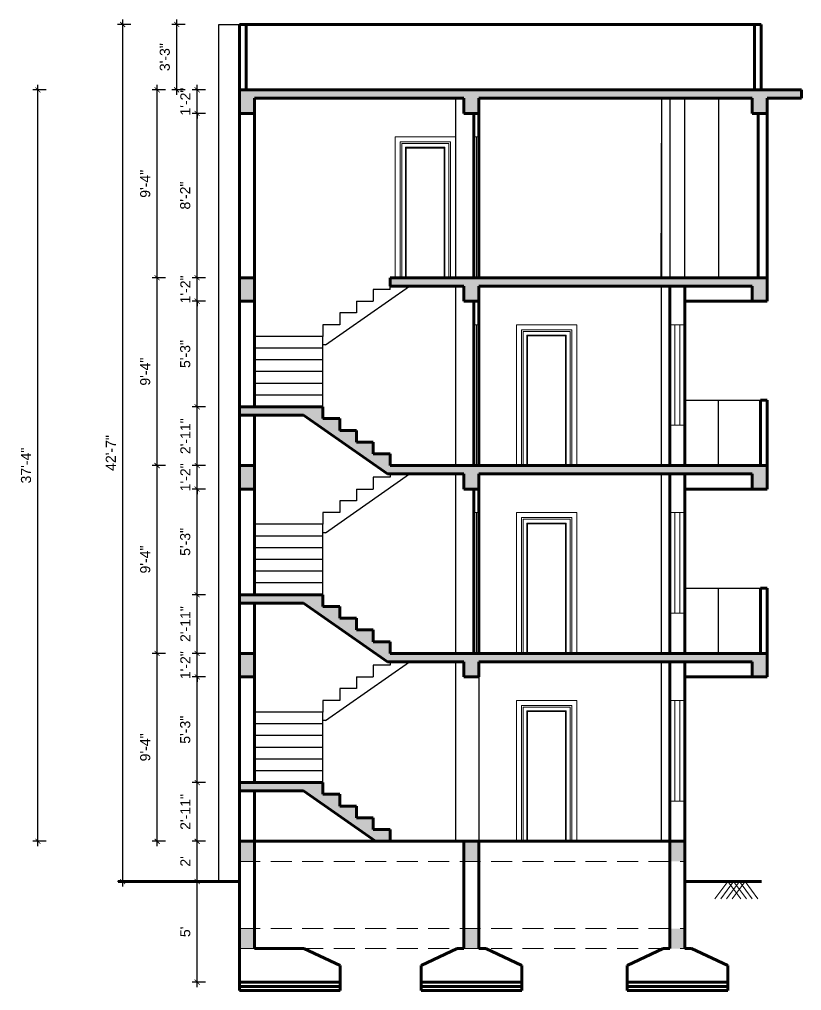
# Model space of a CAD drawing. Header units: inches. Extents: x -4737 to 13205, y 2479 to 13285.
# Drawn here: x 4102 to 4568, y 9916 to 10495 of the extents above; entities that cross this region are included whole.
import ezdxf

# ---------------------------------------------------------------- set-up
doc = ezdxf.new("R2010")
doc.units = ezdxf.units.IN
doc.header["$MEASUREMENT"] = 0
doc.linetypes.add('HIDDEN2', pattern=[0.1875, 0.125, -0.0625])
for name, color, linetype, lineweight in [('ns_DIMS', 1, 'Continuous', 0), ('ns_HATCH', 40, 'Continuous', 0), ('ns_WALL', 21, 'Continuous', 60), ('ns_WINDOW', 151, 'Continuous', 15), ('ns_XTHIN', 41, 'Continuous', 0)]:
    doc.layers.add(name, color=color, linetype=linetype, lineweight=lineweight)
doc.styles.add('arial 1000', font='arial.ttf')
doc.dimstyles.new("1-8'", dxfattribs={"dimtxt": 6, "dimasz": 3, "dimexe": 3, "dimexo": 6, "dimgap": 4, "dimtad": 1, "dimdec": 0, "dimzin": 0, "dimdsep": 46, "dimlunit": 4, "dimtxsty": 'arial 1000', "dimblk": 'ARCHTICK', "dimcen": 8, "dimdle": 3, "dimclrt": 7, "dimazin": 0, "dimtfac": 1, "dimtdec": 0, "dimtix": 1, "dimtmove": 2, "dimatfit": 3, "dimfxl": 5, "dimfxlon": 1, "dimarcsym": 0})

# ---------------------------------------------------------------- blocks, each defined once
blk = doc.blocks.new('_ArchTick')
at = {"color": 0, "const_width": 0.15}
blk.add_lwpolyline([(-0.5, -0.5), (0.5, 0.5)], dxfattribs=at)
blk = doc.blocks.new('*D751')
at = {"layer": 'Defpoints', "color": 0, "transparency": 16777216}
for p in [(4207.94, 9980.64), (4233.09, 9980.64), (4233.09, 9920.64)]:
    blk.add_point(p, dxfattribs=at)
at = {"layer": 'ns_DIMS', "color": 0, "lineweight": -2, "transparency": 16777216}
for p, q in [((4207.94, 9917.64), (4207.94, 9983.64)), ((4212.94, 9980.64), (4204.94, 9980.64)), ((4212.94, 9920.64), (4204.94, 9920.64))]:
    blk.add_line(p, q, dxfattribs=at)
at = {"layer": 'ns_DIMS', "color": 0, "lineweight": -2, "transparency": 16777216, "xscale": 3, "yscale": 3, "zscale": 3}
for p, rotation in [((4207.94, 9980.64), 90), ((4207.94, 9920.64), 270)]:
    blk.add_blockref('_ArchTick', p, dxfattribs=dict(at, rotation=rotation))
at = {"layer": 'ns_DIMS', "color": 7, "transparency": 16777216, "insert": (4200.89, 9950.64), "char_height": 6, "attachment_point": 5, "rotation": 90, "style": 'arial 1000'}
blk.add_mtext("5'", dxfattribs=at)
blk = doc.blocks.new('*D752')
at = {"layer": 'Defpoints', "color": 0, "transparency": 16777216}
for p in [(4207.94, 10004.64), (4233.09, 10004.64), (4233.09, 9980.64)]:
    blk.add_point(p, dxfattribs=at)
at = {"layer": 'ns_DIMS', "color": 0, "lineweight": -2, "transparency": 16777216}
for p, q in [((4207.94, 9977.64), (4207.94, 10007.64)), ((4212.94, 10004.64), (4204.94, 10004.64)), ((4212.94, 9980.64), (4204.94, 9980.64))]:
    blk.add_line(p, q, dxfattribs=at)
at = {"layer": 'ns_DIMS', "color": 0, "lineweight": -2, "transparency": 16777216, "xscale": 3, "yscale": 3, "zscale": 3}
for p, rotation in [((4207.94, 10004.64), 90), ((4207.94, 9980.64), 270)]:
    blk.add_blockref('_ArchTick', p, dxfattribs=dict(at, rotation=rotation))
at = {"layer": 'ns_DIMS', "color": 7, "transparency": 16777216, "insert": (4200.92, 9992.64), "char_height": 6, "attachment_point": 5, "rotation": 90, "style": 'arial 1000'}
blk.add_mtext("2'", dxfattribs=at)
blk = doc.blocks.new('*D753')
at = {"layer": 'Defpoints', "color": 0, "transparency": 16777216}
for p in [(4207.94, 10039.64), (4233.09, 10039.64), (4233.09, 10004.64)]:
    blk.add_point(p, dxfattribs=at)
at = {"layer": 'ns_DIMS', "color": 0, "lineweight": -2, "transparency": 16777216}
for p, q in [((4207.94, 10001.64), (4207.94, 10042.64)), ((4212.94, 10039.64), (4204.94, 10039.64)), ((4212.94, 10004.64), (4204.94, 10004.64))]:
    blk.add_line(p, q, dxfattribs=at)
at = {"layer": 'ns_DIMS', "color": 0, "lineweight": -2, "transparency": 16777216, "xscale": 3, "yscale": 3, "zscale": 3}
for p, rotation in [((4207.94, 10039.64), 90), ((4207.94, 10004.64), 270)]:
    blk.add_blockref('_ArchTick', p, dxfattribs=dict(at, rotation=rotation))
at = {"layer": 'ns_DIMS', "color": 7, "transparency": 16777216, "insert": (4200.92, 10022.14), "char_height": 6, "attachment_point": 5, "rotation": 90, "style": 'arial 1000'}
blk.add_mtext('2\'-11"', dxfattribs=at)
blk = doc.blocks.new('*D754')
at = {"layer": 'Defpoints', "color": 0, "transparency": 16777216}
for p in [(4207.94, 10102.64), (4233.09, 10102.64), (4233.09, 10039.64)]:
    blk.add_point(p, dxfattribs=at)
at = {"layer": 'ns_DIMS', "color": 0, "lineweight": -2, "transparency": 16777216}
for p, q in [((4207.94, 10036.64), (4207.94, 10105.64)), ((4212.94, 10102.64), (4204.94, 10102.64)), ((4212.94, 10039.64), (4204.94, 10039.64))]:
    blk.add_line(p, q, dxfattribs=at)
at = {"layer": 'ns_DIMS', "color": 0, "lineweight": -2, "transparency": 16777216, "xscale": 3, "yscale": 3, "zscale": 3}
for p, rotation in [((4207.94, 10102.64), 90), ((4207.94, 10039.64), 270)]:
    blk.add_blockref('_ArchTick', p, dxfattribs=dict(at, rotation=rotation))
at = {"layer": 'ns_DIMS', "color": 7, "transparency": 16777216, "insert": (4200.87, 10071.14), "char_height": 6, "attachment_point": 5, "rotation": 90, "style": 'arial 1000'}
blk.add_mtext('5\'-3"', dxfattribs=at)
blk = doc.blocks.new('*D755')
at = {"layer": 'Defpoints', "color": 0, "transparency": 16777216}
for p in [(4207.94, 10116.64), (4233.09, 10116.64), (4233.09, 10102.64)]:
    blk.add_point(p, dxfattribs=at)
at = {"layer": 'ns_DIMS', "color": 0, "lineweight": -2, "transparency": 16777216}
for p, q in [((4212.94, 10116.64), (4204.94, 10116.64)), ((4207.94, 10116.64), (4207.94, 10119.64)), ((4207.94, 10102.64), (4207.94, 10116.64)), ((4212.94, 10102.64), (4204.94, 10102.64)), ((4207.94, 10102.64), (4207.94, 10099.64))]:
    blk.add_line(p, q, dxfattribs=at)
at = {"layer": 'ns_DIMS', "color": 0, "lineweight": -2, "transparency": 16777216, "xscale": 3, "yscale": 3, "zscale": 3}
for p, rotation in [((4207.94, 10116.64), 270), ((4207.94, 10102.64), 90)]:
    blk.add_blockref('_ArchTick', p, dxfattribs=dict(at, rotation=rotation))
at = {"layer": 'ns_DIMS', "color": 7, "transparency": 16777216, "insert": (4200.92, 10109.64), "char_height": 6, "attachment_point": 5, "rotation": 90, "style": 'arial 1000'}
blk.add_mtext('1\'-2"', dxfattribs=at)
blk = doc.blocks.new('*D756')
at = {"layer": 'Defpoints', "color": 0, "transparency": 16777216}
for p in [(4207.94, 10151.64), (4233.09, 10151.64), (4233.09, 10116.64)]:
    blk.add_point(p, dxfattribs=at)
at = {"layer": 'ns_DIMS', "color": 0, "lineweight": -2, "transparency": 16777216}
for p, q in [((4212.94, 10151.64), (4204.94, 10151.64)), ((4207.94, 10113.64), (4207.94, 10154.64)), ((4212.94, 10116.64), (4204.94, 10116.64))]:
    blk.add_line(p, q, dxfattribs=at)
at = {"layer": 'ns_DIMS', "color": 0, "lineweight": -2, "transparency": 16777216, "xscale": 3, "yscale": 3, "zscale": 3}
for p, rotation in [((4207.94, 10151.64), 90), ((4207.94, 10116.64), 270)]:
    blk.add_blockref('_ArchTick', p, dxfattribs=dict(at, rotation=rotation))
at = {"layer": 'ns_DIMS', "color": 7, "transparency": 16777216, "insert": (4200.92, 10134.14), "char_height": 6, "attachment_point": 5, "rotation": 90, "style": 'arial 1000'}
blk.add_mtext('2\'-11"', dxfattribs=at)
blk = doc.blocks.new('*D757')
at = {"layer": 'Defpoints', "color": 0, "transparency": 16777216}
for p in [(4207.94, 10214.64), (4233.09, 10214.64), (4233.09, 10151.64)]:
    blk.add_point(p, dxfattribs=at)
at = {"layer": 'ns_DIMS', "color": 0, "lineweight": -2, "transparency": 16777216}
for p, q in [((4212.94, 10214.64), (4204.94, 10214.64)), ((4207.94, 10148.64), (4207.94, 10217.64)), ((4212.94, 10151.64), (4204.94, 10151.64))]:
    blk.add_line(p, q, dxfattribs=at)
at = {"layer": 'ns_DIMS', "color": 0, "lineweight": -2, "transparency": 16777216, "xscale": 3, "yscale": 3, "zscale": 3}
for p, rotation in [((4207.94, 10214.64), 90), ((4207.94, 10151.64), 270)]:
    blk.add_blockref('_ArchTick', p, dxfattribs=dict(at, rotation=rotation))
at = {"layer": 'ns_DIMS', "color": 7, "transparency": 16777216, "insert": (4200.87, 10183.14), "char_height": 6, "attachment_point": 5, "rotation": 90, "style": 'arial 1000'}
blk.add_mtext('5\'-3"', dxfattribs=at)
blk = doc.blocks.new('*D758')
at = {"layer": 'Defpoints', "color": 0, "transparency": 16777216}
for p in [(4207.94, 10228.64), (4233.09, 10228.64), (4233.09, 10214.64)]:
    blk.add_point(p, dxfattribs=at)
at = {"layer": 'ns_DIMS', "color": 0, "lineweight": -2, "transparency": 16777216}
for p, q in [((4207.94, 10228.64), (4207.94, 10231.64)), ((4212.94, 10228.64), (4204.94, 10228.64)), ((4207.94, 10214.64), (4207.94, 10228.64)), ((4212.94, 10214.64), (4204.94, 10214.64)), ((4207.94, 10214.64), (4207.94, 10211.64))]:
    blk.add_line(p, q, dxfattribs=at)
at = {"layer": 'ns_DIMS', "color": 0, "lineweight": -2, "transparency": 16777216, "xscale": 3, "yscale": 3, "zscale": 3}
for p, rotation in [((4207.94, 10228.64), 270), ((4207.94, 10214.64), 90)]:
    blk.add_blockref('_ArchTick', p, dxfattribs=dict(at, rotation=rotation))
at = {"layer": 'ns_DIMS', "color": 7, "transparency": 16777216, "insert": (4200.92, 10221.64), "char_height": 6, "attachment_point": 5, "rotation": 90, "style": 'arial 1000'}
blk.add_mtext('1\'-2"', dxfattribs=at)
blk = doc.blocks.new('*D759')
at = {"layer": 'Defpoints', "color": 0, "transparency": 16777216}
for p in [(4207.94, 10263.64), (4233.09, 10263.64), (4233.09, 10228.64)]:
    blk.add_point(p, dxfattribs=at)
at = {"layer": 'ns_DIMS', "color": 0, "lineweight": -2, "transparency": 16777216}
for p, q in [((4207.94, 10225.64), (4207.94, 10266.64)), ((4212.94, 10263.64), (4204.94, 10263.64)), ((4212.94, 10228.64), (4204.94, 10228.64))]:
    blk.add_line(p, q, dxfattribs=at)
at = {"layer": 'ns_DIMS', "color": 0, "lineweight": -2, "transparency": 16777216, "xscale": 3, "yscale": 3, "zscale": 3}
for p, rotation in [((4207.94, 10263.64), 90), ((4207.94, 10228.64), 270)]:
    blk.add_blockref('_ArchTick', p, dxfattribs=dict(at, rotation=rotation))
at = {"layer": 'ns_DIMS', "color": 7, "transparency": 16777216, "insert": (4200.92, 10246.14), "char_height": 6, "attachment_point": 5, "rotation": 90, "style": 'arial 1000'}
blk.add_mtext('2\'-11"', dxfattribs=at)
blk = doc.blocks.new('*D760')
at = {"layer": 'Defpoints', "color": 0, "transparency": 16777216}
for p in [(4207.94, 10326.64), (4233.09, 10326.64), (4233.09, 10263.64)]:
    blk.add_point(p, dxfattribs=at)
at = {"layer": 'ns_DIMS', "color": 0, "lineweight": -2, "transparency": 16777216}
for p, q in [((4207.94, 10260.64), (4207.94, 10329.64)), ((4212.94, 10326.64), (4204.94, 10326.64)), ((4212.94, 10263.64), (4204.94, 10263.64))]:
    blk.add_line(p, q, dxfattribs=at)
at = {"layer": 'ns_DIMS', "color": 0, "lineweight": -2, "transparency": 16777216, "xscale": 3, "yscale": 3, "zscale": 3}
for p, rotation in [((4207.94, 10326.64), 90), ((4207.94, 10263.64), 270)]:
    blk.add_blockref('_ArchTick', p, dxfattribs=dict(at, rotation=rotation))
at = {"layer": 'ns_DIMS', "color": 7, "transparency": 16777216, "insert": (4200.87, 10295.14), "char_height": 6, "attachment_point": 5, "rotation": 90, "style": 'arial 1000'}
blk.add_mtext('5\'-3"', dxfattribs=at)
blk = doc.blocks.new('*D761')
at = {"layer": 'Defpoints', "color": 0, "transparency": 16777216}
for p in [(4207.94, 10340.64), (4233.09, 10340.64), (4233.09, 10326.64)]:
    blk.add_point(p, dxfattribs=at)
at = {"layer": 'ns_DIMS', "color": 0, "lineweight": -2, "transparency": 16777216}
for p, q in [((4207.94, 10340.64), (4207.94, 10343.64)), ((4212.94, 10340.64), (4204.94, 10340.64)), ((4207.94, 10326.64), (4207.94, 10340.64)), ((4212.94, 10326.64), (4204.94, 10326.64)), ((4207.94, 10326.64), (4207.94, 10323.64))]:
    blk.add_line(p, q, dxfattribs=at)
at = {"layer": 'ns_DIMS', "color": 0, "lineweight": -2, "transparency": 16777216, "xscale": 3, "yscale": 3, "zscale": 3}
for p, rotation in [((4207.94, 10340.64), 270), ((4207.94, 10326.64), 90)]:
    blk.add_blockref('_ArchTick', p, dxfattribs=dict(at, rotation=rotation))
at = {"layer": 'ns_DIMS', "color": 7, "transparency": 16777216, "insert": (4200.92, 10333.64), "char_height": 6, "attachment_point": 5, "rotation": 90, "style": 'arial 1000'}
blk.add_mtext('1\'-2"', dxfattribs=at)
blk = doc.blocks.new('*D762')
at = {"layer": 'Defpoints', "color": 0, "transparency": 16777216}
for p in [(4207.94, 10438.64), (4233.09, 10438.64), (4233.09, 10340.64)]:
    blk.add_point(p, dxfattribs=at)
at = {"layer": 'ns_DIMS', "color": 0, "lineweight": -2, "transparency": 16777216}
for p, q in [((4207.94, 10337.64), (4207.94, 10441.64)), ((4212.94, 10438.64), (4204.94, 10438.64)), ((4212.94, 10340.64), (4204.94, 10340.64))]:
    blk.add_line(p, q, dxfattribs=at)
at = {"layer": 'ns_DIMS', "color": 0, "lineweight": -2, "transparency": 16777216, "xscale": 3, "yscale": 3, "zscale": 3}
for p, rotation in [((4207.94, 10438.64), 90), ((4207.94, 10340.64), 270)]:
    blk.add_blockref('_ArchTick', p, dxfattribs=dict(at, rotation=rotation))
at = {"layer": 'ns_DIMS', "color": 7, "transparency": 16777216, "insert": (4200.87, 10389.64), "char_height": 6, "attachment_point": 5, "rotation": 90, "style": 'arial 1000'}
blk.add_mtext('8\'-2"', dxfattribs=at)
blk = doc.blocks.new('*D763')
at = {"layer": 'Defpoints', "color": 0, "transparency": 16777216}
for p in [(4207.94, 10452.64), (4233.09, 10452.64), (4233.09, 10438.64)]:
    blk.add_point(p, dxfattribs=at)
at = {"layer": 'ns_DIMS', "color": 0, "lineweight": -2, "transparency": 16777216}
for p, q in [((4212.94, 10452.64), (4204.94, 10452.64)), ((4207.94, 10452.64), (4207.94, 10455.64)), ((4207.94, 10438.64), (4207.94, 10452.64)), ((4212.94, 10438.64), (4204.94, 10438.64)), ((4207.94, 10438.64), (4207.94, 10435.64))]:
    blk.add_line(p, q, dxfattribs=at)
at = {"layer": 'ns_DIMS', "color": 0, "lineweight": -2, "transparency": 16777216, "xscale": 3, "yscale": 3, "zscale": 3}
for p, rotation in [((4207.94, 10452.64), 270), ((4207.94, 10438.64), 90)]:
    blk.add_blockref('_ArchTick', p, dxfattribs=dict(at, rotation=rotation))
at = {"layer": 'ns_DIMS', "color": 7, "transparency": 16777216, "insert": (4200.92, 10445.64), "char_height": 6, "attachment_point": 5, "rotation": 90, "style": 'arial 1000'}
blk.add_mtext('1\'-2"', dxfattribs=at)
blk = doc.blocks.new('*D764')
at = {"layer": 'Defpoints', "color": 0, "transparency": 16777216}
for p in [(4195.78, 10491.64), (4220.93, 10491.64), (4233.09, 10452.64)]:
    blk.add_point(p, dxfattribs=at)
at = {"layer": 'ns_DIMS', "color": 0, "lineweight": -2, "transparency": 16777216}
for p, q in [((4200.78, 10491.64), (4192.78, 10491.64)), ((4195.78, 10449.64), (4195.78, 10494.64)), ((4200.78, 10452.64), (4192.78, 10452.64))]:
    blk.add_line(p, q, dxfattribs=at)
at = {"layer": 'ns_DIMS', "color": 0, "lineweight": -2, "transparency": 16777216, "xscale": 3, "yscale": 3, "zscale": 3}
for p, rotation in [((4195.78, 10491.64), 90), ((4195.78, 10452.64), 270)]:
    blk.add_blockref('_ArchTick', p, dxfattribs=dict(at, rotation=rotation))
at = {"layer": 'ns_DIMS', "color": 7, "transparency": 16777216, "insert": (4188.71, 10472.14), "char_height": 6, "attachment_point": 5, "rotation": 90, "style": 'arial 1000'}
blk.add_mtext('3\'-3"', dxfattribs=at)
blk = doc.blocks.new('*D765')
at = {"layer": 'Defpoints', "color": 0, "transparency": 16777216}
for p in [(4184.1, 10116.64), (4233.09, 10116.64), (4233.09, 10004.64)]:
    blk.add_point(p, dxfattribs=at)
at = {"layer": 'ns_DIMS', "color": 0, "lineweight": -2, "transparency": 16777216}
for p, q in [((4189.1, 10116.64), (4181.1, 10116.64)), ((4184.1, 10001.64), (4184.1, 10119.64)), ((4189.1, 10004.64), (4181.1, 10004.64))]:
    blk.add_line(p, q, dxfattribs=at)
at = {"layer": 'ns_DIMS', "color": 0, "lineweight": -2, "transparency": 16777216, "xscale": 3, "yscale": 3, "zscale": 3}
for p, rotation in [((4184.1, 10116.64), 90), ((4184.1, 10004.64), 270)]:
    blk.add_blockref('_ArchTick', p, dxfattribs=dict(at, rotation=rotation))
at = {"layer": 'ns_DIMS', "color": 7, "transparency": 16777216, "insert": (4177.04, 10060.64), "char_height": 6, "attachment_point": 5, "rotation": 90, "style": 'arial 1000'}
blk.add_mtext('9\'-4"', dxfattribs=at)
blk = doc.blocks.new('*D766')
at = {"layer": 'Defpoints', "color": 0, "transparency": 16777216}
for p in [(4184.1, 10228.64), (4233.09, 10228.64), (4233.09, 10116.64)]:
    blk.add_point(p, dxfattribs=at)
at = {"layer": 'ns_DIMS', "color": 0, "lineweight": -2, "transparency": 16777216}
for p, q in [((4184.1, 10113.64), (4184.1, 10231.64)), ((4189.1, 10228.64), (4181.1, 10228.64)), ((4189.1, 10116.64), (4181.1, 10116.64))]:
    blk.add_line(p, q, dxfattribs=at)
at = {"layer": 'ns_DIMS', "color": 0, "lineweight": -2, "transparency": 16777216, "xscale": 3, "yscale": 3, "zscale": 3}
for p, rotation in [((4184.1, 10228.64), 90), ((4184.1, 10116.64), 270)]:
    blk.add_blockref('_ArchTick', p, dxfattribs=dict(at, rotation=rotation))
at = {"layer": 'ns_DIMS', "color": 7, "transparency": 16777216, "insert": (4177.04, 10172.64), "char_height": 6, "attachment_point": 5, "rotation": 90, "style": 'arial 1000'}
blk.add_mtext('9\'-4"', dxfattribs=at)
blk = doc.blocks.new('*D767')
at = {"layer": 'Defpoints', "color": 0, "transparency": 16777216}
for p in [(4184.1, 10340.64), (4233.09, 10340.64), (4233.09, 10228.64)]:
    blk.add_point(p, dxfattribs=at)
at = {"layer": 'ns_DIMS', "color": 0, "lineweight": -2, "transparency": 16777216}
for p, q in [((4184.1, 10225.64), (4184.1, 10343.64)), ((4189.1, 10340.64), (4181.1, 10340.64)), ((4189.1, 10228.64), (4181.1, 10228.64))]:
    blk.add_line(p, q, dxfattribs=at)
at = {"layer": 'ns_DIMS', "color": 0, "lineweight": -2, "transparency": 16777216, "xscale": 3, "yscale": 3, "zscale": 3}
for p, rotation in [((4184.1, 10340.64), 90), ((4184.1, 10228.64), 270)]:
    blk.add_blockref('_ArchTick', p, dxfattribs=dict(at, rotation=rotation))
at = {"layer": 'ns_DIMS', "color": 7, "transparency": 16777216, "insert": (4177.04, 10284.64), "char_height": 6, "attachment_point": 5, "rotation": 90, "style": 'arial 1000'}
blk.add_mtext('9\'-4"', dxfattribs=at)
blk = doc.blocks.new('*D768')
at = {"layer": 'Defpoints', "color": 0, "transparency": 16777216}
for p in [(4184.1, 10452.64), (4233.09, 10452.64), (4233.09, 10340.64)]:
    blk.add_point(p, dxfattribs=at)
at = {"layer": 'ns_DIMS', "color": 0, "lineweight": -2, "transparency": 16777216}
for p, q in [((4189.1, 10452.64), (4181.1, 10452.64)), ((4184.1, 10337.64), (4184.1, 10455.64)), ((4189.1, 10340.64), (4181.1, 10340.64))]:
    blk.add_line(p, q, dxfattribs=at)
at = {"layer": 'ns_DIMS', "color": 0, "lineweight": -2, "transparency": 16777216, "xscale": 3, "yscale": 3, "zscale": 3}
for p, rotation in [((4184.1, 10452.64), 90), ((4184.1, 10340.64), 270)]:
    blk.add_blockref('_ArchTick', p, dxfattribs=dict(at, rotation=rotation))
at = {"layer": 'ns_DIMS', "color": 7, "transparency": 16777216, "insert": (4177.04, 10396.64), "char_height": 6, "attachment_point": 5, "rotation": 90, "style": 'arial 1000'}
blk.add_mtext('9\'-4"', dxfattribs=at)
blk = doc.blocks.new('*D769')
at = {"layer": 'Defpoints', "color": 0, "transparency": 16777216}
for p in [(4233.09, 10491.64), (4163.54, 9980.64), (4233.09, 9980.64)]:
    blk.add_point(p, dxfattribs=at)
at = {"layer": 'ns_DIMS', "color": 0, "lineweight": -2, "transparency": 16777216}
for p, q in [((4168.54, 10491.64), (4160.54, 10491.64)), ((4163.54, 10494.64), (4163.54, 9977.64)), ((4168.54, 9980.64), (4160.54, 9980.64))]:
    blk.add_line(p, q, dxfattribs=at)
at = {"layer": 'ns_DIMS', "color": 0, "lineweight": -2, "transparency": 16777216, "xscale": 3, "yscale": 3, "zscale": 3}
for p, rotation in [((4163.54, 10491.64), 90), ((4163.54, 9980.64), 270)]:
    blk.add_blockref('_ArchTick', p, dxfattribs=dict(at, rotation=rotation))
at = {"layer": 'ns_DIMS', "color": 7, "transparency": 16777216, "insert": (4156.53, 10236.14), "char_height": 6, "attachment_point": 5, "rotation": 90, "style": 'arial 1000'}
blk.add_mtext('42\'-7"', dxfattribs=at)
blk = doc.blocks.new('*D1642')
at = {"layer": 'Defpoints', "color": 0, "lineweight": -2, "transparency": 16777216}
for p, q in [((4118.1, 10452.64), (4110.1, 10452.64)), ((4113.1, 10001.64), (4113.1, 10455.64)), ((4118.1, 10004.64), (4110.1, 10004.64))]:
    blk.add_line(p, q, dxfattribs=at)
at = {"layer": 'Defpoints', "color": 0, "transparency": 16777216}
for p in [(4113.1, 10452.64), (4233.09, 10452.64), (4233.09, 10004.64)]:
    blk.add_point(p, dxfattribs=at)
at = {"layer": 'Defpoints', "color": 0, "lineweight": -2, "transparency": 16777216, "xscale": 3, "yscale": 3, "zscale": 3}
for p, rotation in [((4113.1, 10452.64), 90), ((4113.1, 10004.64), 270)]:
    blk.add_blockref('_ArchTick', p, dxfattribs=dict(at, rotation=rotation))
at = {"layer": 'Defpoints', "color": 7, "transparency": 16777216, "insert": (4106.03, 10228.64), "char_height": 6, "attachment_point": 5, "rotation": 90, "style": 'arial 1000'}
blk.add_mtext('37\'-4"', dxfattribs=at)

msp = doc.modelspace()

# ---------------------------------------------------------------- hatches: boundary and pattern name
at = {"layer": 'ns_HATCH'}
h = msp.add_hatch(dxfattribs=at)
h.set_pattern_fill('AR-CONC', color=256)
h.set_pattern_definition([(50, (-20467.9216, 14896.5853), (7.1726018, -0.6275213), [0.75, -8.25]), (355, (-20467.9216, 14896.585), (-1.3875133, 7.5219213), [0.6, -6.6]), (100.451444, (-20467.324, 14896.533), (5.7850885, 6.8944), [0.637402, -7.0114211]), (46.1842, (-20467.922, 14898.585), (10.6724133, -1.6551928), [1.125, -12.375]), (96.635635, (-20467.032, 14898.447), (9.3466195, 9.741186), [0.9561034, -10.5171376]), (351.184164, (-20467.922, 14898.585), (9.3466195, 9.741186), [0.9, -9.9]), (21, (-20466.9216, 14898.0853), (5.9690705, -4.0261889), [0.75, -8.25]), (326, (-20466.9216, 14898.085), (2.4331533, 7.2515005), [0.6, -6.6]), (71.451445, (-20466.424, 14897.75), (8.4022238, 3.2253115), [0.637402, -7.0114211]), (37.5, (-20467.9216, 14896.5853), (0.12159855, 3.32893854), [0, -6.52, 0, -6.7, 0, -6.625]), (7.5, (-20467.9216, 14896.5853), (2.63069537, 3.9441171), [0, -3.82, 0, -6.37, 0, -2.525]), (327.5, (-20470.1516, 14896.5853), (5.33822436, -0.22554872), [0, -2.5, 0, -7.8, 0, -10.35]), (317.5, (-20471.1516, 14896.5853), (5.8318617, 1.0010498), [0, -3.25, 0, -5.18, 0, -7.35])])
h.paths.add_polyline_path([(4242.09, 9952.64), (4233.09, 9952.64), (4233.09, 9940.64), (4242.09, 9940.64)])
h.paths.add_polyline_path([(4242.09, 10004.64), (4233.09, 10004.64), (4233.09, 9992.64), (4242.09, 9992.64)])
h.paths.add_polyline_path([(4375.83, 10004.64), (4366.83, 10004.64), (4366.83, 9992.64), (4375.83, 9992.64)])
h.paths.add_polyline_path([(4375.83, 9952.64), (4366.83, 9952.64), (4366.83, 9940.64), (4375.83, 9940.64)])
h.paths.add_polyline_path([(4498.53, 9952.64), (4489.53, 9952.64), (4489.53, 9940.64), (4498.53, 9940.64)])
h.paths.add_polyline_path([(4498.53, 10004.64), (4489.53, 10004.64), (4489.53, 9992.64), (4498.53, 9992.64)])
h.paths.add_polyline_path([(4282.88, 10039.64), (4233.09, 10039.64), (4233.09, 10034.64), (4271.31, 10034.64), (4314.17, 10004.64), (4322.88, 10004.64), (4322.88, 10011.64), (4312.88, 10011.64), (4312.88, 10018.64), (4302.88, 10018.64), (4302.88, 10025.64), (4292.88, 10025.64), (4292.88, 10032.64), (4282.88, 10032.64)])
h.paths.add_polyline_path([(4242.09, 10116.64), (4233.09, 10116.64), (4233.09, 10102.64), (4242.09, 10102.64)], flags=17)
h.paths.add_polyline_path([(4312.88, 10130.64), (4302.88, 10130.64), (4302.88, 10137.64), (4292.88, 10137.64), (4292.88, 10144.64), (4282.88, 10144.64), (4282.88, 10151.64), (4233.09, 10151.64), (4233.09, 10146.64), (4271.31, 10146.64), (4321.31, 10111.64), (4366.83, 10111.64), (4366.83, 10102.64), (4375.83, 10102.64), (4375.83, 10111.64), (4538.52, 10111.64), (4538.52, 10102.64), (4547.52, 10102.64), (4547.52, 10116.64), (4322.88, 10116.64), (4322.88, 10123.64), (4312.88, 10123.64)])
h.paths.add_polyline_path([(4242.09, 10228.64), (4233.09, 10228.64), (4233.09, 10214.64), (4242.09, 10214.64)], flags=17)
h.paths.add_polyline_path([(4547.52, 10228.64), (4322.88, 10228.64), (4322.88, 10235.64), (4312.88, 10235.64), (4312.88, 10242.64), (4302.88, 10242.64), (4302.88, 10249.64), (4292.88, 10249.64), (4292.88, 10256.64), (4282.88, 10256.64), (4282.88, 10263.64), (4233.09, 10263.64), (4233.09, 10258.64), (4271.31, 10258.64), (4321.31, 10223.64), (4366.83, 10223.64), (4366.83, 10214.64), (4375.83, 10214.64), (4375.83, 10223.64), (4538.52, 10223.64), (4538.52, 10214.64), (4547.52, 10214.64)])
h.paths.add_polyline_path([(4242.09, 10340.64), (4233.09, 10340.64), (4233.09, 10326.64), (4242.09, 10326.64)])
h.paths.add_polyline_path([(4375.83, 10335.64), (4538.52, 10335.64), (4538.52, 10326.64), (4547.52, 10326.64), (4547.52, 10340.64), (4322.88, 10340.64), (4322.88, 10335.64), (4366.83, 10335.64), (4366.83, 10326.64), (4375.83, 10326.64)])
h.paths.add_polyline_path([(4547.52, 10447.64), (4568, 10447.64), (4568, 10452.64), (4233.09, 10452.64), (4233.09, 10438.64), (4242.09, 10438.64), (4242.09, 10447.64), (4366.83, 10447.64), (4366.83, 10438.64), (4375.83, 10438.64), (4375.83, 10447.64), (4538.52, 10447.64), (4538.52, 10438.64), (4547.52, 10438.64)])

# ---------------------------------------------------------------- linework, layer by layer
at = {"layer": 'ns_DIMS'}
for p, q in [((4524.06, 9980.64), (4516.38, 9970.42)), ((4527.49, 9980.64), (4519.81, 9970.42)), ((4530.93, 9980.64), (4523.25, 9970.42)), ((4524.06, 9980.64), (4531.74, 9970.42)), ((4534.36, 9980.64), (4526.68, 9970.42)), ((4527.49, 9980.64), (4535.17, 9970.42)), ((4530.93, 9980.64), (4538.61, 9970.42)), ((4534.36, 9980.64), (4542.04, 9970.42))]:
    msp.add_line(p, q, dxfattribs=at)
at = {"layer": 'ns_WALL', "lineweight": 25}
for p, q in [((4220.93, 10491.64), (4233.09, 10491.64)), ((4220.93, 9980.64), (4220.93, 10491.64)), ((4361.83, 10447.64), (4361.83, 10340.64)), ((4484.53, 10447.64), (4484.25, 10340.64)), ((4484.53, 10447.64), (4484.53, 10340.64)), ((4489.53, 10447.64), (4489.53, 10340.64)), ((4498.25, 10447.64), (4498.25, 10340.64)), ((4518.49, 10447.64), (4518.49, 10340.64)), ((4284.46, 10300.64), (4334.46, 10335.64)), ((4322.88, 10333.64), (4322.88, 10335.64)), ((4361.83, 10335.64), (4361.83, 10228.64)), ((4484.53, 10228.64), (4484.53, 10335.64)), ((4322.88, 10333.64), (4312.88, 10333.64)), ((4312.88, 10333.64), (4312.88, 10326.64)), ((4302.88, 10326.64), (4302.88, 10319.64)), ((4302.88, 10326.64), (4312.88, 10326.64)), ((4302.88, 10319.64), (4292.88, 10319.64)), ((4292.88, 10319.64), (4292.88, 10312.64)), ((4292.88, 10312.64), (4282.88, 10312.64)), ((4282.88, 10312.64), (4282.88, 10305.64)), ((4282.88, 10305.64), (4242.09, 10305.64)), ((4282.88, 10263.64), (4282.88, 10305.64)), ((4284.46, 10300.64), (4282.88, 10300.64)), ((4282.88, 10298.64), (4242.09, 10298.64)), ((4282.88, 10291.64), (4242.09, 10291.64)), ((4282.88, 10284.64), (4242.09, 10284.64)), ((4282.88, 10277.64), (4242.09, 10277.64)), ((4282.88, 10270.64), (4242.09, 10270.64)), ((4498.53, 10267.64), (4543.52, 10267.64)), ((4518.49, 10228.64), (4518.49, 10267.64)), ((4284.46, 10188.64), (4334.46, 10223.64)), ((4322.88, 10221.64), (4312.88, 10221.64)), ((4312.88, 10221.64), (4312.88, 10214.64)), ((4322.88, 10223.64), (4322.88, 10221.64)), ((4361.83, 10223.64), (4361.83, 10116.64)), ((4484.53, 10116.64), (4484.53, 10223.64)), ((4302.88, 10214.64), (4302.88, 10207.64)), ((4302.88, 10214.64), (4312.88, 10214.64)), ((4302.88, 10207.64), (4292.88, 10207.64)), ((4292.88, 10207.64), (4292.88, 10200.64)), ((4292.88, 10200.64), (4282.88, 10200.64)), ((4282.88, 10200.64), (4282.88, 10193.64)), ((4282.88, 10193.64), (4242.09, 10193.64)), ((4282.88, 10151.64), (4282.88, 10193.64)), ((4282.88, 10186.64), (4242.09, 10186.64)), ((4284.46, 10188.64), (4282.88, 10188.64)), ((4282.88, 10179.64), (4242.09, 10179.64)), ((4282.88, 10172.64), (4242.09, 10172.64)), ((4282.88, 10165.64), (4242.09, 10165.64)), ((4282.88, 10158.64), (4242.09, 10158.64)), ((4498.53, 10155.64), (4543.52, 10155.64)), ((4518.49, 10116.64), (4518.49, 10155.64)), ((4284.46, 10076.64), (4334.46, 10111.64)), ((4322.88, 10109.64), (4312.88, 10109.64)), ((4312.88, 10109.64), (4312.88, 10102.64)), ((4322.88, 10111.64), (4322.88, 10109.64)), ((4361.83, 10111.64), (4361.83, 10004.64)), ((4484.53, 10004.64), (4484.53, 10111.64)), ((4302.88, 10102.64), (4302.88, 10095.64)), ((4302.88, 10102.64), (4312.88, 10102.64)), ((4375.83, 10102.64), (4375.83, 10004.64)), ((4302.88, 10095.64), (4292.88, 10095.64)), ((4292.88, 10095.64), (4292.88, 10088.64)), ((4292.88, 10088.64), (4282.88, 10088.64)), ((4282.88, 10088.64), (4282.88, 10081.64)), ((4282.88, 10081.64), (4242.09, 10081.64)), ((4282.88, 10039.64), (4282.88, 10081.64)), ((4282.88, 10074.64), (4242.09, 10074.64)), ((4284.46, 10076.64), (4282.88, 10076.64)), ((4282.88, 10067.64), (4242.09, 10067.64)), ((4282.88, 10060.64), (4242.09, 10060.64)), ((4282.88, 10053.64), (4242.09, 10053.64)), ((4282.88, 10046.64), (4242.09, 10046.64))]:
    msp.add_line(p, q, dxfattribs=at)
at = {"layer": 'ns_WALL'}
for p, q in [((4233.09, 10004.64), (4233.09, 10491.64)), ((4233.09, 10491.64), (4498.53, 10491.64)), ((4237.09, 10452.64), (4237.09, 10491.64)), ((4498.53, 10491.64), (4544, 10491.64)), ((4540, 10452.64), (4540, 10491.64)), ((4544, 10452.64), (4544, 10491.64)), ((4233.09, 10452.64), (4568, 10452.64)), ((4568, 10447.64), (4568, 10452.64)), ((4242.09, 10447.64), (4366.83, 10447.64)), ((4242.09, 10340.64), (4242.09, 10447.64)), ((4366.83, 10447.64), (4366.83, 10438.64)), ((4375.83, 10447.64), (4538.52, 10447.64)), ((4375.83, 10447.64), (4375.83, 10340.64)), ((4538.52, 10438.64), (4538.52, 10447.64)), ((4547.52, 10447.64), (4568, 10447.64)), ((4547.52, 10438.64), (4547.52, 10447.64)), ((4233.09, 10438.64), (4242.09, 10438.64)), ((4366.83, 10438.64), (4375.83, 10438.64)), ((4372.83, 10438.64), (4372.83, 10340.64)), ((4538.52, 10438.64), (4547.52, 10438.64)), ((4542.11, 10438.64), (4542.11, 10340.64)), ((4547.52, 10326.64), (4547.52, 10438.64)), ((4233.09, 10340.64), (4242.09, 10340.64)), ((4242.09, 10263.64), (4242.09, 10340.64)), ((4322.88, 10340.64), (4547.52, 10340.64)), ((4322.88, 10340.64), (4322.88, 10335.64)), ((4322.88, 10335.64), (4366.83, 10335.64)), ((4366.83, 10335.64), (4366.83, 10326.64)), ((4375.83, 10335.64), (4538.52, 10335.64)), ((4375.83, 10335.64), (4375.83, 10228.64)), ((4489.53, 10228.64), (4489.53, 10335.64)), ((4498.53, 10228.64), (4498.53, 10335.64)), ((4538.52, 10335.64), (4538.52, 10326.64)), ((4233.09, 10326.64), (4242.09, 10326.64)), ((4366.83, 10326.64), (4375.83, 10326.64)), ((4372.83, 10326.64), (4372.83, 10228.64)), ((4498.53, 10326.64), (4547.52, 10326.64)), ((4543.52, 10228.64), (4543.52, 10267.64)), ((4543.52, 10267.64), (4547.52, 10267.64)), ((4547.52, 10214.64), (4547.52, 10267.64)), ((4282.88, 10263.64), (4233.09, 10263.64)), ((4282.88, 10256.64), (4282.88, 10263.64)), ((4271.31, 10258.64), (4233.09, 10258.64)), ((4242.09, 10228.64), (4242.09, 10258.64)), ((4271.31, 10258.64), (4321.31, 10223.64)), ((4292.88, 10256.64), (4282.88, 10256.64)), ((4292.88, 10249.64), (4292.88, 10256.64)), ((4302.88, 10249.64), (4292.88, 10249.64)), ((4302.88, 10242.64), (4302.88, 10249.64)), ((4312.88, 10242.64), (4302.88, 10242.64)), ((4312.88, 10235.64), (4312.88, 10242.64)), ((4322.88, 10235.64), (4312.88, 10235.64)), ((4322.88, 10228.64), (4322.88, 10235.64)), ((4233.09, 10228.64), (4242.09, 10228.64)), ((4242.09, 10151.64), (4242.09, 10228.64)), ((4322.88, 10228.64), (4547.52, 10228.64)), ((4321.31, 10223.64), (4366.83, 10223.64)), ((4366.83, 10223.64), (4366.83, 10214.64)), ((4375.83, 10223.64), (4538.52, 10223.64)), ((4375.83, 10223.64), (4375.83, 10116.64)), ((4489.53, 10116.64), (4489.53, 10223.64)), ((4498.53, 10116.64), (4498.53, 10223.64)), ((4538.52, 10223.64), (4538.52, 10214.64)), ((4233.09, 10214.64), (4242.09, 10214.64)), ((4366.83, 10214.64), (4375.83, 10214.64)), ((4372.83, 10214.64), (4372.83, 10116.64)), ((4498.53, 10214.64), (4547.52, 10214.64)), ((4282.88, 10151.64), (4233.09, 10151.64)), ((4282.88, 10144.64), (4282.88, 10151.64)), ((4543.52, 10116.64), (4543.52, 10155.64)), ((4543.52, 10155.64), (4547.52, 10155.64)), ((4547.52, 10102.64), (4547.52, 10155.64)), ((4271.31, 10146.64), (4233.09, 10146.64)), ((4242.09, 10039.64), (4242.09, 10146.64)), ((4271.31, 10146.64), (4321.31, 10111.64)), ((4292.88, 10144.64), (4282.88, 10144.64)), ((4292.88, 10137.64), (4292.88, 10144.64)), ((4302.88, 10137.64), (4292.88, 10137.64)), ((4302.88, 10130.64), (4302.88, 10137.64)), ((4312.88, 10130.64), (4302.88, 10130.64)), ((4312.88, 10123.64), (4312.88, 10130.64)), ((4322.88, 10123.64), (4312.88, 10123.64)), ((4322.88, 10116.64), (4322.88, 10123.64)), ((4233.09, 10116.64), (4242.09, 10116.64)), ((4322.88, 10116.64), (4547.52, 10116.64)), ((4321.31, 10111.64), (4366.83, 10111.64)), ((4366.83, 10111.64), (4366.83, 10102.64)), ((4375.83, 10111.64), (4538.52, 10111.64)), ((4375.83, 10111.64), (4375.83, 10102.64)), ((4489.53, 9940.64), (4489.53, 10111.64)), ((4498.53, 9940.64), (4498.53, 10111.64)), ((4538.52, 10111.64), (4538.52, 10102.64)), ((4233.09, 10102.64), (4242.09, 10102.64)), ((4366.83, 10102.64), (4375.83, 10102.64)), ((4498.53, 10102.64), (4547.52, 10102.64)), ((4282.88, 10039.64), (4233.09, 10039.64)), ((4271.31, 10034.64), (4233.09, 10034.64)), ((4242.09, 9940.64), (4242.09, 10034.64)), ((4271.31, 10034.64), (4314.17, 10004.64)), ((4282.88, 10032.64), (4282.88, 10039.64)), ((4292.88, 10032.64), (4282.88, 10032.64)), ((4292.88, 10025.64), (4292.88, 10032.64)), ((4302.88, 10025.64), (4292.88, 10025.64)), ((4302.88, 10018.64), (4302.88, 10025.64)), ((4312.88, 10018.64), (4302.88, 10018.64)), ((4312.88, 10011.64), (4312.88, 10018.64)), ((4322.88, 10011.64), (4312.88, 10011.64)), ((4322.88, 10004.64), (4322.88, 10011.64)), ((4233.09, 10004.64), (4498.53, 10004.64)), ((4233.09, 10004.64), (4233.09, 9920.64)), ((4366.83, 10004.64), (4366.83, 9940.64)), ((4375.83, 10004.64), (4375.83, 9940.64)), ((4160.94, 9980.64), (4233.09, 9980.64)), ((4498.53, 9980.64), (4544.16, 9980.64)), ((4271.59, 9940.64), (4242.09, 9940.64)), ((4271.59, 9940.64), (4293.09, 9930.64)), ((4362.83, 9940.64), (4341.33, 9930.64)), ((4362.83, 9940.64), (4366.83, 9940.64)), ((4379.83, 9940.64), (4375.83, 9940.64)), ((4379.83, 9940.64), (4401.33, 9930.64)), ((4485.53, 9940.64), (4464.03, 9930.64)), ((4485.53, 9940.64), (4489.53, 9940.64)), ((4502.53, 9940.64), (4498.53, 9940.64)), ((4502.53, 9940.64), (4524.03, 9930.64)), ((4293.09, 9930.64), (4293.09, 9915.64)), ((4341.33, 9930.64), (4341.33, 9915.64)), ((4401.33, 9930.64), (4401.33, 9915.64)), ((4464.03, 9930.64), (4464.03, 9915.64)), ((4524.03, 9930.64), (4524.03, 9915.64)), ((4233.09, 9920.64), (4293.09, 9920.64)), ((4233.09, 9915.64), (4233.09, 9920.64)), ((4293.09, 9915.64), (4293.09, 9920.64)), ((4341.33, 9920.64), (4401.33, 9920.64)), ((4341.33, 9915.64), (4341.33, 9920.64)), ((4401.33, 9915.64), (4401.33, 9920.64)), ((4464.03, 9920.64), (4524.03, 9920.64)), ((4464.03, 9915.64), (4464.03, 9920.64)), ((4524.03, 9915.64), (4524.03, 9920.64)), ((4233.09, 9918.14), (4293.09, 9918.14)), ((4233.09, 9915.64), (4293.09, 9915.64)), ((4341.33, 9918.14), (4401.33, 9918.14)), ((4341.33, 9915.64), (4401.33, 9915.64)), ((4464.03, 9918.14), (4524.03, 9918.14)), ((4464.03, 9915.64), (4524.03, 9915.64))]:
    msp.add_line(p, q, dxfattribs=at)
at = {"layer": 'ns_WINDOW'}
for p, q in [((4325.83, 10340.64), (4325.83, 10424.64)), ((4325.83, 10424.64), (4361.83, 10424.64)), ((4361.83, 10340.64), (4361.83, 10424.64)), ((4372.83, 10424.64), (4375.83, 10424.64)), ((4374.33, 10424.64), (4374.33, 10340.64)), ((4328.83, 10340.64), (4328.83, 10421.64)), ((4328.83, 10421.64), (4358.83, 10421.64)), ((4357.83, 10420.64), (4329.83, 10420.64)), ((4329.83, 10420.64), (4329.83, 10340.64)), ((4355.59, 10418.4), (4332.06, 10418.4)), ((4332.06, 10418.4), (4332.06, 10340.64)), ((4332.06, 10416.82), (4332.06, 10394.58)), ((4355.12, 10417.93), (4332.53, 10417.93)), ((4332.53, 10417.93), (4332.53, 10340.64)), ((4355.12, 10340.64), (4355.12, 10417.93)), ((4355.59, 10340.64), (4355.59, 10418.4)), ((4357.83, 10340.64), (4357.83, 10420.64)), ((4358.83, 10340.64), (4358.83, 10421.64)), ((4372.83, 10312.64), (4375.83, 10312.64)), ((4374.33, 10312.64), (4374.33, 10228.64)), ((4398.09, 10228.64), (4398.09, 10312.64)), ((4398.09, 10312.64), (4434.09, 10312.64)), ((4434.09, 10228.64), (4434.09, 10312.64)), ((4489.53, 10312.64), (4498.53, 10312.64)), ((4492.53, 10252.64), (4492.53, 10312.64)), ((4495.53, 10252.64), (4495.53, 10312.64)), ((4401.09, 10228.64), (4401.09, 10309.64)), ((4401.09, 10309.64), (4431.09, 10309.64)), ((4430.09, 10308.64), (4402.09, 10308.64)), ((4402.09, 10308.64), (4402.09, 10228.64)), ((4427.85, 10306.4), (4404.32, 10306.4)), ((4404.32, 10306.4), (4404.32, 10228.64)), ((4427.85, 10228.64), (4427.85, 10306.4)), ((4430.09, 10228.64), (4430.09, 10308.64)), ((4431.09, 10228.64), (4431.09, 10309.64)), ((4404.32, 10304.82), (4404.32, 10282.58)), ((4427.38, 10305.93), (4404.79, 10305.93)), ((4404.79, 10305.93), (4404.79, 10228.64)), ((4427.38, 10228.64), (4427.38, 10305.93)), ((4489.53, 10252.64), (4498.53, 10252.64)), ((4372.83, 10200.64), (4375.83, 10200.64)), ((4374.33, 10200.64), (4374.33, 10116.64)), ((4398.09, 10116.64), (4398.09, 10200.64)), ((4398.09, 10200.64), (4434.09, 10200.64)), ((4401.09, 10116.64), (4401.09, 10197.64)), ((4401.09, 10197.64), (4431.09, 10197.64)), ((4430.09, 10196.64), (4402.09, 10196.64)), ((4402.09, 10196.64), (4402.09, 10116.64)), ((4430.09, 10116.64), (4430.09, 10196.64)), ((4431.09, 10116.64), (4431.09, 10197.64)), ((4434.09, 10116.64), (4434.09, 10200.64)), ((4489.53, 10200.64), (4498.53, 10200.64)), ((4492.53, 10140.64), (4492.53, 10200.64)), ((4495.53, 10140.64), (4495.53, 10200.64)), ((4427.85, 10194.4), (4404.32, 10194.4)), ((4404.32, 10194.4), (4404.32, 10116.64)), ((4404.32, 10192.82), (4404.32, 10170.58)), ((4427.38, 10193.93), (4404.79, 10193.93)), ((4404.79, 10193.93), (4404.79, 10116.64)), ((4427.38, 10116.64), (4427.38, 10193.93)), ((4427.85, 10116.64), (4427.85, 10194.4)), ((4489.53, 10140.64), (4498.53, 10140.64)), ((4398.09, 10004.64), (4398.09, 10088.64)), ((4398.09, 10088.64), (4434.09, 10088.64)), ((4434.09, 10004.64), (4434.09, 10088.64)), ((4489.53, 10088.64), (4498.53, 10088.64)), ((4492.53, 10028.64), (4492.53, 10088.64)), ((4495.53, 10028.64), (4495.53, 10088.64)), ((4401.09, 10004.64), (4401.09, 10085.64)), ((4401.09, 10085.64), (4431.09, 10085.64)), ((4430.09, 10084.64), (4402.09, 10084.64)), ((4402.09, 10084.64), (4402.09, 10004.64)), ((4427.85, 10082.4), (4404.32, 10082.4)), ((4404.32, 10082.4), (4404.32, 10004.64)), ((4404.32, 10080.82), (4404.32, 10058.58)), ((4427.38, 10081.93), (4404.79, 10081.93)), ((4404.79, 10081.93), (4404.79, 10004.64)), ((4427.38, 10004.64), (4427.38, 10081.93)), ((4427.85, 10004.64), (4427.85, 10082.4)), ((4430.09, 10004.64), (4430.09, 10084.64)), ((4431.09, 10004.64), (4431.09, 10085.64)), ((4489.53, 10028.64), (4498.53, 10028.64))]:
    msp.add_line(p, q, dxfattribs=at)
at = {"layer": 'ns_XTHIN', "linetype": 'HIDDEN2', "ltscale": 100}
for p, q in [((4233.09, 9992.64), (4498.53, 9992.64)), ((4233.09, 9952.64), (4498.53, 9952.64)), ((4233.09, 9940.64), (4498.53, 9940.64))]:
    msp.add_line(p, q, dxfattribs=at)

# ---------------------------------------------------------------- dimensions: what is measured, and where the dimension line sits
at = {"layer": 'Defpoints'}
dim = msp.add_linear_dim(base=(4113.1, 10452.64), p1=(4233.09, 10004.64), p2=(4233.09, 10452.64), angle=90, dimstyle="1-8'", dxfattribs=at)
dim.commit()
dim.dimension.update_dxf_attribs({"geometry": '*D1642', "text_midpoint": (4106.03, 10228.64)})
at = {"layer": 'ns_DIMS'}
for base, p1, p2, picture, middle in [((4163.54, 9980.64), (4233.09, 10491.64), (4233.09, 9980.64), '*D769', (4156.53, 10236.14)), ((4195.78, 10491.64), (4233.09, 10452.64), (4220.93, 10491.64), '*D764', (4188.71, 10472.14)), ((4184.1, 10452.64), (4233.09, 10340.64), (4233.09, 10452.64), '*D768', (4177.04, 10396.64)), ((4207.94, 10452.64), (4233.09, 10438.64), (4233.09, 10452.64), '*D763', (4200.92, 10445.64)), ((4207.94, 10438.64), (4233.09, 10340.64), (4233.09, 10438.64), '*D762', (4200.87, 10389.64)), ((4184.1, 10340.64), (4233.09, 10228.64), (4233.09, 10340.64), '*D767', (4177.04, 10284.64)), ((4207.94, 10340.64), (4233.09, 10326.64), (4233.09, 10340.64), '*D761', (4200.92, 10333.64)), ((4207.94, 10326.64), (4233.09, 10263.64), (4233.09, 10326.64), '*D760', (4200.87, 10295.14)), ((4207.94, 10263.64), (4233.09, 10228.64), (4233.09, 10263.64), '*D759', (4200.92, 10246.14)), ((4184.1, 10228.64), (4233.09, 10116.64), (4233.09, 10228.64), '*D766', (4177.04, 10172.64)), ((4207.94, 10228.64), (4233.09, 10214.64), (4233.09, 10228.64), '*D758', (4200.92, 10221.64)), ((4207.94, 10214.64), (4233.09, 10151.64), (4233.09, 10214.64), '*D757', (4200.87, 10183.14)), ((4207.94, 10151.64), (4233.09, 10116.64), (4233.09, 10151.64), '*D756', (4200.92, 10134.14)), ((4184.1, 10116.64), (4233.09, 10004.64), (4233.09, 10116.64), '*D765', (4177.04, 10060.64)), ((4207.94, 10116.64), (4233.09, 10102.64), (4233.09, 10116.64), '*D755', (4200.92, 10109.64)), ((4207.94, 10102.64), (4233.09, 10039.64), (4233.09, 10102.64), '*D754', (4200.87, 10071.14)), ((4207.94, 10039.64), (4233.09, 10004.64), (4233.09, 10039.64), '*D753', (4200.92, 10022.14)), ((4207.94, 10004.64), (4233.09, 9980.64), (4233.09, 10004.64), '*D752', (4200.92, 9992.64)), ((4207.94, 9980.64), (4233.09, 9920.64), (4233.09, 9980.64), '*D751', (4200.89, 9950.64))]:
    dim = msp.add_linear_dim(base=base, p1=p1, p2=p2, angle=90, dimstyle="1-8'", dxfattribs=at)
    dim.commit()
    dim.dimension.update_dxf_attribs({"geometry": picture, "text_midpoint": middle})

doc.saveas('drawing.dxf')
